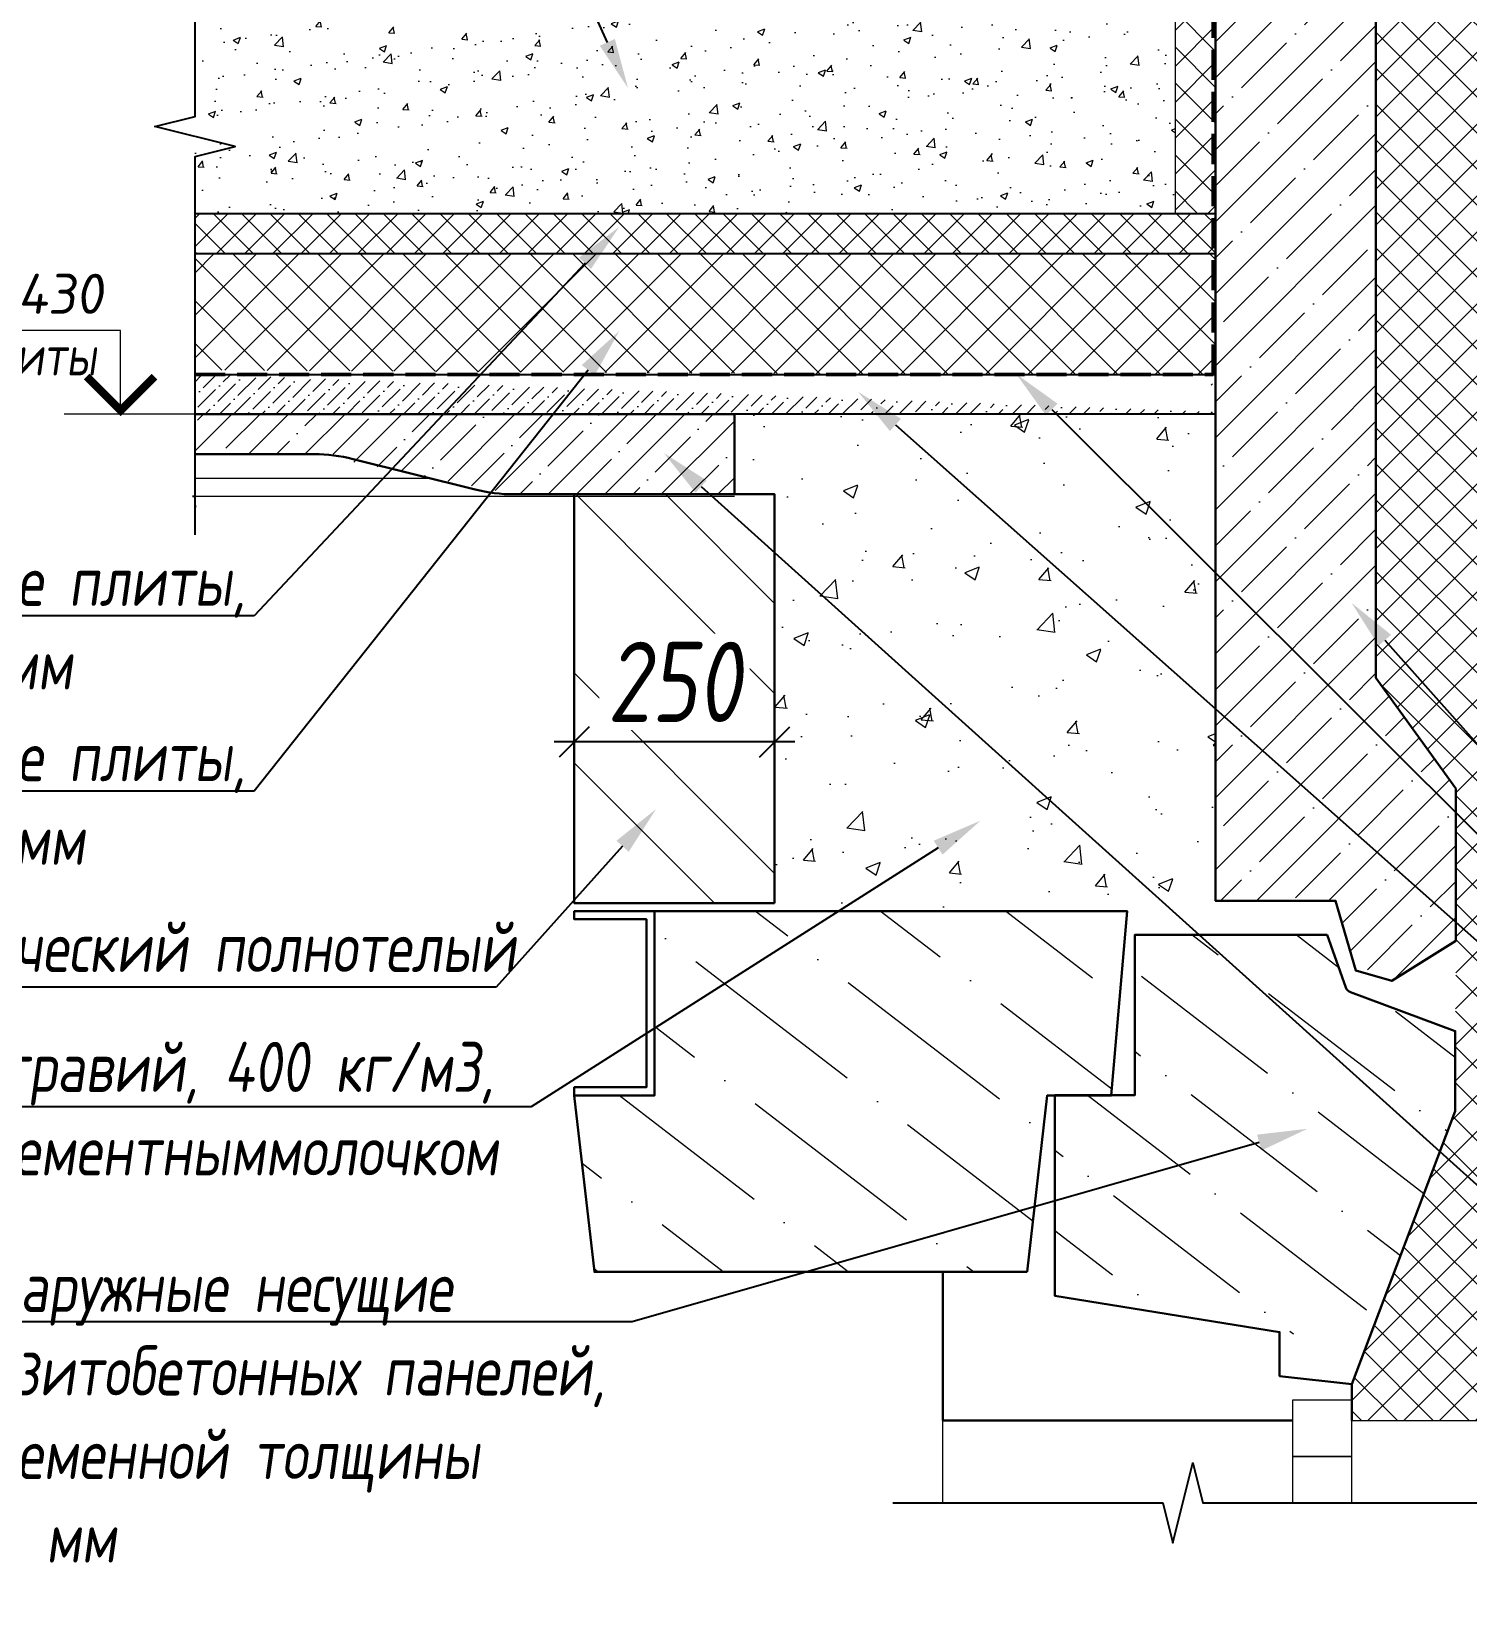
# Model space of a CAD drawing. Header units: millimetres. Extents: x 77165 to 11476408, y -193619 to 427745.
# Drawn here: x 391567 to 395151, y 377695 to 381610 of the extents above; entities that cross this region are included whole.
import ezdxf
from ezdxf import colors
from ezdxf.entities.mleader import LeaderData, LeaderLine
from ezdxf.enums import TextEntityAlignment as Align
from ezdxf.math import Vec2, Vec3

# ---------------------------------------------------------------- set-up
doc = ezdxf.new("R2010")
doc.units = ezdxf.units.MM
doc.linetypes.add('ГОСТ 2.303 4', pattern=[7, 5, -2, 0])
doc.layers.get('Defpoints').update_dxf_attribs({"color": 3})
doc.layers.add('АР_Кровельный аэратор', color=250, linetype='Continuous')
for name, color, linetype, lineweight in [('АР_Навесной фасад', 5, 'Continuous', 5), ('АР_Окна', 5, 'Continuous', 5), ('АР_Отметки', 250, 'Continuous', 15), ('АР_Перекрытие', 250, 'Continuous', 30), ('АР_Стены фасадные', 7, 'Continuous', 30), ('АР_Штриховка', 253, 'Continuous', 13), ('основной', 7, 'Continuous', 18), ('СПДС_СИМВОЛЫ', 7, 'Continuous', 25), ('Фасадная панель', 250, 'Continuous', 30), ('Штриховка', 253, 'Continuous', 13)]:
    doc.layers.add(name, color=color, linetype=linetype, lineweight=lineweight)
doc.styles.add('ROMAND', font='ROMAND', dxfattribs={"width": 0.85})
doc.styles.add('Архитект', font='isocpeur.ttf', dxfattribs={"width": 0.8, "oblique": 8})
doc.styles.add('Архитектурный', font='isocpeur.ttf', dxfattribs={"oblique": 8})
doc.styles.add('Архитектурный размер', font='isocpeur.ttf', dxfattribs={"width": 0.8, "oblique": 8})
doc.dimstyles.new('R_50', dxfattribs={"dimtxt": 200, "dimasz": 75, "dimexe": 50, "dimexo": 50, "dimgap": 50, "dimtad": 1, "dimdec": 0, "dimzin": 0, "dimdsep": 46, "dimtxsty": 'Архитектурный размер', "dimblk": 'OBLIQUE', "dimcen": 0, "dimdle": 50, "dimclrd": 256, "dimclre": 256, "dimclrt": 256, "dimadec": 0, "dimazin": 0, "dimtm": 1e-09, "dimtfac": 2, "dimtdec": 0, "dimtmove": 1, "dimatfit": 3, "dimfxl": 1, "dimtvp": 3, "dimtfill": 1, "dimtolj": 1, "dimtzin": 0, "dimarcsym": 0})

# ---------------------------------------------------------------- blocks, each defined once
blk = doc.blocks.new('BL034')
at = {"color": 0, "linetype": 'ByBlock', "lineweight": 9}
blk.add_lwpolyline([(0, 0), (0, 500), (1215.8, 500)], dxfattribs=at)
at = {"color": 0, "linetype": 'ByBlock', "lineweight": 70, "const_width": 50}
blk.add_lwpolyline([(-212.1, 212.1), (0, 0), (212.1, 212.1)], dxfattribs=at)
at = {"linetype": 'ByBlock', "lineweight": 9, "style": 'ROMAND', "width": 0.85, "flags": 4}
blk.add_attdef('NN,NNN', text='', height=250, dxfattribs=at).set_placement((650, 700), align=Align.MIDDLE)
blk = doc.blocks.new('_Oblique')
at = {"color": 0, "linetype": 'ByBlock', "lineweight": -2}
blk.add_line((-0.5, -0.5), (0.5, 0.5), dxfattribs=at)
blk = doc.blocks.new('*D1553')
at = {"layer": 'Defpoints', "color": 0, "transparency": 16777216}
for p in [(393422, 380454.7), (392922, 380449.6), (392922, 379836.8)]:
    blk.add_point(p, dxfattribs=at)
at = {"layer": 'АР_Кровельный аэратор', "lineweight": -2, "transparency": 16777216}
for p, q in [((392922, 380399.6), (392922, 379786.8)), ((393422, 380404.7), (393422, 379786.8)), ((393472, 379836.8), (392872, 379836.8))]:
    blk.add_line(p, q, dxfattribs=at)
at = {"layer": 'АР_Кровельный аэратор', "lineweight": -2, "transparency": 16777216, "xscale": 75, "yscale": 75, "zscale": 75, "rotation": 180}
blk.add_blockref('_Oblique', (392922, 379836.8), dxfattribs=at)
at = {"layer": 'АР_Кровельный аэратор', "lineweight": -2, "transparency": 16777216, "xscale": 75, "yscale": 75, "zscale": 75}
blk.add_blockref('_Oblique', (393422, 379836.8), dxfattribs=at)
at = {"layer": 'АР_Кровельный аэратор', "lineweight": 15, "transparency": 16777216, "insert": (393172, 379986.8), "char_height": 200, "attachment_point": 5, "style": 'Архитектурный размер', "bg_fill": 3, "box_fill_scale": 1.1, "bg_fill_color": 256, "bg_fill_true_color": 13158600, "bg_fill_transparency": 0}
blk.add_mtext('\\A1;250', dxfattribs=at)

msp = doc.modelspace()

# ---------------------------------------------------------------- hatches: boundary and pattern name
at = {"lineweight": 15, "transparency": 33554687}
h = msp.add_hatch(dxfattribs=at)
h.set_pattern_fill('ANSI32', color=256, scale=50, angle=-90, style=0)
h.set_pattern_definition([(315, (-234840.75, 900008.2), (336.7596, 336.7596), []), (315, (-234840.75, 899783.7), (336.7596, 336.7596), [])])
h.paths.add_polyline_path([(393422.04934, 380454.72106), (392922.04873, 380454.72106), (392922.04873, 379434.72106), (393422.04934, 379434.72106)])
at = {"layer": 'АР_Кровельный аэратор', "lineweight": 15}
h = msp.add_hatch(dxfattribs=at)
h.set_pattern_fill('НЕМЕТАЛЛИЧЕСКИЕ МАТЕРИАЛЫ', color=256, scale=29.981702, pattern_type=2)
h.set_pattern_definition([(45, (599808.845, 271578.89), (-53.000662, 53.000662), []), (135, (599808.845, 271578.89), (-53.000662, -53.000662), [])])
edge = h.paths.add_edge_path()
edge.add_line((391975.50755, 380954.53808), (394522.04812, 380954.53808))
edge.add_line((394522.04812, 380754.66007), (394522.04812, 380954.53808))
edge.add_line((393672.56656, 380754.66007), (394522.04812, 380754.66007))
edge.add_line((393666.17046, 380754.66007), (393672.56656, 380754.66007))
edge.add_line((391975.50755, 380764.65397), (393666.17046, 380754.66007))
edge.add_line((391975.50755, 380954.53808), (391975.50755, 380764.65397))
h.paths.add_polyline_path([(391975.50755, 381054.66007), (391975.50755, 380954.53808), (394522.04812, 380954.53808), (394522.04812, 381054.66007)])
at = {"layer": 'АР_Штриховка', "lineweight": 18}
h = msp.add_hatch(dxfattribs=at)
h.set_pattern_fill('ANSI35', color=256, scale=20, angle=180)
h.set_pattern_definition([(45, (-860987.75, -77287.93), (-89.802561, 89.802561), []), (45, (-860897.94, -77287.93), (-89.802561, 89.802561), [158.75, -31.75, 0, -31.75])])
h.paths.add_polyline_path([(394522.04812, 379440.72106), (394822.04873, 379440.72106), (394872.04873, 379266.72106), (394962.04873, 379240.72106), (395121.90445, 379340.64966), (395121.90445, 379720.72104), (394922.59676, 379996.83875), (394922.59676, 381793.70857), (395122.43818, 382073.58658), (395122.04873, 382953.31821), (394522.04812, 382953.31821)])
at = {"layer": 'АР_Штриховка'}
h = msp.add_hatch(dxfattribs=at)
h.set_pattern_fill('AR-CONC', color=256)
h.set_pattern_definition([(50, (-395303.05, 9352.55), (182.18467, -15.939086), [19.05, -209.55]), (355, (-395303.05, 9352.55), (-35.24342, 191.056845), [15.24, -167.640584]), (100.451445, (-395287.87, 9351.22), (146.941247, 175.117752), [16.19001, -178.090245]), (46.1842, (-395303.05, 9403.35), (271.07904, -42.04233), [28.575, -314.325]), (96.635558, (-395280.46, 9399.84), (237.404134, 247.426125), [24.28502, -267.13561]), (351.18415, (-395303.05, 9403.35), (237.40413, 247.426125), [22.85997, -251.45973]), (21, (-395277.65, 9390.65), (151.61439, -102.265198), [19.05, -209.55]), (326, (-395277.65, 9390.65), (61.80203, 184.187966), [15.24, -167.64]), (71.451445, (-395265.02, 9382.13), (213.41642, 81.92277), [16.19001, -178.089938]), (37.5, (-395303.05, 9352.55), (3.0886033, 84.555039), [0, -165.608, 0, -170.18, 0, -168.275]), (7.5, (-395303.05, 9352.55), (66.8196625, 100.180575), [0, -97.028, 0, -161.798, 0, -64.135]), (327.5, (-395359.694, 9352.55), (135.590595, -5.728744), [0, -63.5, 0, -198.12, 0, -262.89]), (317.5, (-395385.1, 9352.55), (148.129181, 25.426491), [0, -82.55, 0, -131.572, 0, -186.69])])
h.paths.add_polyline_path([(391975.50755, 381735.01268), (391975.50755, 381154.66007), (394422.10911, 381154.66007), (394422.10911, 381735.01268)])
h = msp.add_hatch(dxfattribs=at)
h.set_pattern_fill('AR-CONC', color=256, scale=2)
h.set_pattern_definition([(50, (-1178233.86, -364169.5), (364.36934, -31.87817), [38.1, -419.1]), (355, (-1178233.86, -364169.5), (-70.48684, 382.11369), [30.48, -335.28117]), (100.451445, (-1178203.5, -364172.16), (293.882494, 350.235504), [32.38002, -356.18049]), (46.1842, (-1178233.86, -364067.9), (542.15808, -84.08466), [57.15, -628.65]), (96.635558, (-1178188.7, -364074.9), (474.80827, 494.85225), [48.57005, -534.27122]), (351.18415, (-1178233.86, -364067.9), (474.80827, 494.85225), [45.71993, -502.91946]), (21, (-1178183.06, -364093.3), (303.22878, -204.530396), [38.1, -419.1]), (326, (-1178183.06, -364093.3), (123.60406, 368.37593), [30.48, -335.28]), (71.451445, (-1178157.8, -364110.35), (426.83284, 163.84554), [32.38002, -356.179875]), (37.5, (-1178233.86, -364169.5), (6.1772065, 169.110078), [0, -331.216, 0, -340.36, 0, -336.55]), (7.5, (-1178233.86, -364169.5), (133.639325, 200.36115), [0, -194.056, 0, -323.596, 0, -128.27]), (327.5, (-1178347.14, -364169.5), (271.18119, -11.457488), [0, -127, 0, -396.24, 0, -525.78]), (317.5, (-1178397.94, -364169.5), (296.258363, 50.852982), [0, -165.1, 0, -263.144, 0, -373.38])])
h.paths.add_polyline_path([(393322.04934, 380654.72106), (393322.04934, 380454.72106), (393422.04873, 380454.72106), (393422.04873, 379414.72106), (394522.04812, 379414.72106), (394522.04812, 380654.72106)])
at = {"layer": 'АР_Штриховка', "transparency": 33554559}
h = msp.add_hatch(dxfattribs=at)
h.set_pattern_fill('ANSI36', color=256, scale=60, angle=97.43388889)
h.set_pattern_definition([(142.433889, (-1210628.27, -350609.5), (-380.393185, 52.250984), [476.25, -95.25, 0, -95.25])])
edge = h.paths.add_edge_path()
edge.add_line((394262.04873, 378954.72106), (394102.04873, 378954.72106))
edge.add_line((394302.04873, 379414.72106), (394262.04873, 378954.72106))
edge.add_line((393122.04873, 379414.72106), (394302.04873, 379414.72106))
edge.add_line((393122.04873, 378954.72106), (393122.04873, 379414.72106))
edge.add_line((392922.04873, 378954.72106), (393122.04873, 378954.72106))
edge.add_line((392972.04873, 378514.72106), (392922.04873, 378954.72106))
edge.add_line((394052.04873, 378514.72106), (392972.04873, 378514.72106))
edge.add_line((394102.04873, 378954.72106), (394052.04873, 378514.72106))
h = msp.add_hatch(dxfattribs=at)
h.set_pattern_fill('ANSI36', color=256, scale=50, angle=97.43388889)
h.set_pattern_definition([(142.433889, (-1210628.27, -363809.5), (-316.994321, 43.542487), [396.875, -79.375, 0, -79.375])])
h.paths.add_polyline_path([(394320.74528, 378955.57284), (394121.397, 378955.57284), (394121.397, 378454.7067), (394898.25546, 378329.99958), (395120.74528, 378915.57284), (395120.74528, 379115.57284), (394850.74528, 379215.57284), (394800.74528, 379355.57284), (394320.74528, 379355.57284)])
at = {"layer": 'СПДС_СИМВОЛЫ', "linetype": 'Continuous', "ltscale": 2.5}
for points in [[(394522.04812, 380754.66007), (394522.04812, 380753.66068), (394523.04751, 380753.66068)], [(394522.04812, 380754.66007), (394523.04751, 380754.66007), (394523.04751, 380753.66068)]]:
    msp.add_hatch(color=3, dxfattribs=at).paths.add_polyline_path(points, flags=0)
at = {"layer": 'Штриховка', "ltscale": 100}
h = msp.add_hatch(dxfattribs=at)
h.set_pattern_fill('ANSI37', color=256, scale=19.987801, angle=180)
h.set_pattern_definition([(225, (384618.06, 379886.214), (44.8739, -44.8739), []), (315, (384618.06, 379886.214), (44.8739, 44.8739), [])])
h.paths.add_polyline_path([(395322.31619, 383053.25722), (395122.43818, 383053.25722), (395122.43818, 382073.58658), (394922.59676, 381793.70857), (394922.59676, 379996.83875), (395121.90445, 379720.72104), (395121.90445, 379340.64966), (395120.74528, 378915.57284), (394862.04873, 378234.7067), (394862.04873, 378144.06196), (395322.31619, 378144.06194)])
h.paths.add_polyline_path([(395122.97097, 383053.25722), (394422.10911, 383053.25722), (394422.10911, 382953.31821), (394522.04812, 382953.31821), (395122.43818, 382953.31821)])
h.paths.add_polyline_path([(394522.04812, 381154.66007), (394522.04812, 382953.31821), (394422.10911, 382953.31821), (394422.10911, 381154.66007)])
at = {"layer": 'Штриховка', "ltscale": 10}
h = msp.add_hatch(dxfattribs=at)
h.set_pattern_fill('НЕМЕТАЛЛИЧЕСКИЕ МАТЕРИАЛЫ', color=256, scale=19.987801, pattern_type=2)
h.set_pattern_definition([(45, (596516.04, 260542.745), (-35.333775, 35.333775), []), (135, (596516.04, 260542.745), (-35.333775, -35.333775), [])])
edge = h.paths.add_edge_path(flags=16)
edge.add_line((394522.04812, 381154.66007), (391975.50755, 381154.66007))
edge = h.paths.add_edge_path()
edge.add_line((392172.84622, 381054.66007), (394486.67831, 381054.66007))
edge.add_line((391975.50755, 381054.66007), (392172.84622, 381054.66007))
edge.add_line((391975.50755, 381054.66007), (394522.04812, 381054.66007))
edge.add_line((394486.67831, 381054.66007), (394522.04812, 381054.66007))
h.paths.add_polyline_path([(394522.04812, 381054.66007), (394522.04812, 381154.66007), (391975.50755, 381154.66007), (391975.50755, 381054.66007)])
h.paths.add_polyline_path([(393304.48127, 381054.66007), (394471.31104, 381054.66007), (392110.3339, 381054.66007)], flags=17)
edge = h.paths.add_edge_path()
edge.add_line((392320.54219, 381054.66007), (392110.3339, 381054.66007))
edge.add_line((392320.54219, 381054.66007), (392858.894, 381054.66007))
edge.add_line((392858.894, 381054.66007), (392466.7612, 381054.66007))
edge.add_line((392172.84622, 381054.66007), (392466.7612, 381054.66007))
edge.add_line((392172.84622, 381054.66007), (394486.67831, 381054.66007))
edge.add_line((394471.31104, 381054.66007), (394486.67831, 381054.66007))
edge.add_line((394471.31104, 381054.66007), (392110.3339, 381054.66007))
edge = h.paths.add_edge_path(flags=17)
edge.add_line((391975.50755, 381154.66007), (394522.04812, 381154.66007))
at = {"layer": 'Штриховка', "ltscale": 50}
h = msp.add_hatch(dxfattribs=at)
h.set_pattern_fill('БЕТОН И ИЗДЕЛИЯ ИЗ НЕГО', color=256, scale=9.993901, pattern_type=2)
h.set_pattern_definition([(45, (-627859.234, -597617.52), (13.2501655, 48.5839401), [62.4618791, -13.4917659, 0, -13.4917659])])
edge = h.paths.add_edge_path()
edge.add_line((393902.36528, 380754.66007), (391978.49773, 380754.66007))
edge.add_line((394079.87889, 380754.66007), (393902.36528, 380754.66007))
edge.add_line((394079.87889, 380754.66007), (394098.78229, 380734.67226))
edge.add_line((394098.78229, 380734.67226), (394182.1945, 380734.67226))
edge.add_line((394182.1945, 380734.67226), (394203.18169, 380754.66007))
edge.add_line((394506.42669, 380754.66007), (394203.18169, 380754.66007))
edge.add_line((394522.04812, 380660.01176), (394506.42669, 380754.66007))
edge.add_line((391975.50755, 380754.66007), (391975.50755, 380654.72106))
edge.add_line((391978.19884, 380654.72106), (394515.99099, 380654.72106))
edge.add_line((394522.04812, 380654.72106), (394522.04812, 380754.66007))
h.paths.add_polyline_path([(394098.78229, 380734.67226), (394182.1945, 380734.67226), (394203.18169, 380754.66007), (394182.1945, 380754.66007), (394102.2433, 380754.66007), (394079.87889, 380754.66007)], flags=17)
at = {"layer": 'Штриховка', "ltscale": 10}
h = msp.add_hatch(dxfattribs=at)
h.set_pattern_fill('ЖЕЛЕЗОБЕТОН', color=256, scale=19.987801, angle=300, pattern_type=2)
h.set_pattern_definition([(225, (231898.66, 478988.07), (70.66755, -70.66755), []), (225, (231827.99, 478988.07), (70.66755, -70.66755), [124.92376, -26.98353, 0, -26.98353])])
h.paths.add_polyline_path([(391975.50755, 380654.72106), (391975.50755, 380554.72106), (392272.80717, 380554.72106), (392771.29167, 380454.72106), (393322.04934, 380454.72106), (393322.04934, 380493.55487), (393322.04934, 380654.72106)])

# ---------------------------------------------------------------- linework, layer by layer
at = {"ltscale": 100}
for p, q in [((391975.50755, 380753.66068), (394523.04751, 380753.66068)), ((394522.04812, 380754.66007), (394522.04812, 380654.72106)), ((394522.04812, 380654.72106), (391975.50755, 380654.72106))]:
    msp.add_line(p, q, dxfattribs=at)
for points in [[(391975.50755, 380353.86089), (391975.50755, 381297.7475), (392075.44656, 381322.73225), (391875.56854, 381372.70175), (391975.50755, 381397.6865), (391975.50755, 381952.63218)], [(394522.04812, 381154.66007), (391975.50755, 381154.66007)], [(394522.04812, 381054.66007), (391975.50755, 381054.66007)], [(393716.99283, 377938.48099), (394390.53113, 377938.48099), (394415.51588, 377838.54198), (394465.48538, 378038.41999), (394490.47013, 377938.48099), (395451.1015, 377938.48099)]]:
    msp.add_lwpolyline(points, dxfattribs=at)
at = {"layer": 'АР_Навесной фасад', "ltscale": 50}
for p, q in [((391975.50755, 380494.72106), (392562.04942, 380494.72106)), ((393841.397, 377938.48099), (393841.397, 378514.72106))]:
    msp.add_line(p, q, dxfattribs=at)
at = {"layer": 'АР_Окна', "ltscale": 100}
msp.add_lwpolyline([(394862.04873, 378194.7067), (394714.04873, 378194.7067), (394714.04873, 378054.41723), (394862.04873, 378054.41723)], close=True, dxfattribs=at)
msp.add_lwpolyline([(394862.04712, 377938.48099), (394862.04873, 378054.41723), (394714.04873, 378054.41723), (394714.04712, 377938.48099)], dxfattribs=at)
at = {"layer": 'АР_Отметки'}
msp.add_line((392015.48315, 380654.72106), (391649.20621, 380654.72106), dxfattribs=at)
at = {"layer": 'АР_Перекрытие', "lineweight": 30, "ltscale": 100}
for p, q in [((391975.50755, 380654.72106), (393322.04934, 380654.72106)), ((393841.397, 378144.06196), (393841.397, 378514.72106)), ((394862.04873, 378234.7067), (394862.04873, 378144.06196)), ((394714.04873, 378144.06196), (393841.397, 378144.06196))]:
    msp.add_line(p, q, dxfattribs=at)
at = {"layer": 'АР_Перекрытие', "linetype": 'ByBlock', "lineweight": 30}
for p, q in [((392822.04873, 380454.72106), (393322.04934, 380454.72106)), ((393122.04873, 379414.72106), (394302.04873, 379414.72106))]:
    msp.add_line(p, q, dxfattribs=at)
at = {"layer": 'АР_Перекрытие', "lineweight": 30, "ltscale": 100}
msp.add_lwpolyline([(393322.04934, 380454.72106), (392771.29167, 380454.72106, -0.0613213552), (392674.27742, 380466.66406), (392369.82142, 380542.77806, 0.0613213552), (392272.80717, 380554.72106), (391975.50755, 380554.72106)], format="xyb", dxfattribs=at)
at = {"layer": 'АР_Перекрытие', "linetype": 'ByBlock', "lineweight": 30}
for points in [[(393422.04934, 379434.72106), (392922.04873, 379434.72106), (392922.04873, 380454.72106), (393422.04873, 380454.72106), (393422.04873, 379434.72106)], [(394052.04873, 378514.72106), (392972.04873, 378514.72106), (392922.04873, 378954.72106), (393122.04873, 378954.72106), (393122.04873, 379414.72106), (394302.04873, 379414.72106), (394262.04873, 378954.72106), (394102.04873, 378954.72106), (394052.04873, 378514.72106)]]:
    msp.add_lwpolyline(points, dxfattribs=at)
at = {"layer": 'АР_Перекрытие', "lineweight": 30, "ltscale": 100}
msp.add_lwpolyline([(392922.04873, 378954.72106), (393122.04873, 378954.72106), (393122.04873, 379414.72106), (392922.04873, 379414.72106), (392922.04873, 379394.72106), (393102.04873, 379394.72106), (393102.04873, 378975.40915), (392922.04873, 378975.40915), (392922.04873, 378954.72106)], dxfattribs=at)
at = {"layer": 'АР_Стены фасадные', "lineweight": 30, "ltscale": 100}
msp.add_lwpolyline([(393322.04934, 380454.72106), (393322.04934, 380654.72106), (393322.04934, 380654.72106)], dxfattribs=at)
msp.add_lwpolyline([(395120.74528, 378915.57284), (394862.04873, 378234.7067), (394682.04873, 378254.7067), (394682.04873, 378364.7067), (394121.397, 378454.7067), (394121.397, 378955.57284), (394320.74528, 378955.57284), (394320.74528, 379355.57284), (394800.74528, 379355.57284), (394847.60691, 379224.36028, 0.2218001328), (394859.49546, 379212.33203), (395120.74528, 379115.57284)], format="xyb", close=True, dxfattribs=at)
at = {"layer": 'основной', "ltscale": 100}
for p, q in [((394422.10911, 381154.66007), (394422.10911, 383053.25722)), ((394522.04812, 382953.31821), (394522.04812, 380449.59096)), ((394522.04812, 380486.32778), (394522.04812, 382953.31821)), ((394922.59676, 381793.70857), (394922.59676, 380449.59096)), ((393322.04934, 380449.59096), (391975.50755, 380449.59096)), ((394862.04873, 378144.06194), (395362.2918, 378144.06194))]:
    msp.add_line(p, q, dxfattribs=at)
at = {"layer": 'СПДС_СИМВОЛЫ', "color": 3, "linetype": 'Continuous', "ltscale": 2.5}
msp.add_line((394523.04751, 380753.66068), (394523.04751, 381574.15992), dxfattribs=at)
at = {"layer": 'СПДС_СИМВОЛЫ', "linetype": 'Continuous', "ltscale": 10}
for p, q in [((391975.50753, 380449.59096), (391969.51119, 380449.59096)), ((391975.50755, 380428.01669), (391975.50755, 380422.02035))]:
    msp.add_line(p, q, dxfattribs=at)
at = {"layer": 'СПДС_СИМВОЛЫ', "color": 3, "linetype": 'Continuous', "ltscale": 2.5, "const_width": 0.99939}
for points in [[(394522.54781, 381338.70388), (394522.54781, 381342.70144)], [(394522.54781, 381331.70815), (394522.54781, 381335.70571)], [(394522.54781, 381324.71242), (394522.54781, 381328.70998)], [(394522.54781, 381317.71669), (394522.54781, 381321.71425)], [(394522.54781, 381310.72095), (394522.54781, 381314.71851)], [(394522.54781, 381303.72522), (394522.54781, 381307.72278)], [(394522.54781, 381296.72949), (394522.54781, 381300.72705)], [(394522.54781, 381289.73376), (394522.54781, 381293.73132)], [(394522.54781, 381282.73803), (394522.54781, 381286.73559)], [(394522.54781, 381275.7423), (394522.54781, 381279.73986)], [(394522.54781, 381268.74657), (394522.54781, 381272.74413)], [(394522.54781, 381261.75084), (394522.54781, 381265.7484)], [(394522.54781, 381254.75511), (394522.54781, 381258.75267)], [(394522.54781, 381247.75938), (394522.54781, 381251.75694)], [(394522.54781, 381240.76365), (394522.54781, 381244.76121)], [(394522.54781, 381233.76792), (394522.54781, 381237.76548)], [(394522.54781, 381226.77219), (394522.54781, 381230.76975)], [(394522.54781, 381219.77646), (394522.54781, 381223.77402)], [(394522.54781, 381212.78073), (394522.54781, 381216.77829)], [(394522.54781, 381205.785), (394522.54781, 381209.78256)], [(394522.54781, 381198.78927), (394522.54781, 381202.78683)], [(394522.54781, 381191.79354), (394522.54781, 381195.7911)], [(394522.54781, 381184.79781), (394522.54781, 381188.79537)], [(394522.54781, 381177.80208), (394522.54781, 381181.79964)], [(394522.54781, 381170.80635), (394522.54781, 381174.80391)], [(394522.54781, 381170.05093), (394522.54781, 381174.04849)], [(394522.54781, 381163.81062), (394522.54781, 381167.80818)], [(394522.54781, 381163.0552), (394522.54781, 381167.05276)], [(394522.54781, 381156.81488), (394522.54781, 381160.81244)], [(394522.54781, 381156.05947), (394522.54781, 381160.05703)], [(394522.54781, 381100.84904), (394522.54781, 381104.8466)], [(394522.54781, 381100.09362), (394522.54781, 381104.09119)], [(394522.54781, 381093.85331), (394522.54781, 381097.85087)], [(394522.54781, 381093.09789), (394522.54781, 381097.09545)], [(394522.54781, 381086.85758), (394522.54781, 381090.85514)], [(394522.54781, 381086.10216), (394522.54781, 381090.09972)], [(394522.54781, 381079.86185), (394522.54781, 381083.85941)], [(394522.54781, 381079.10643), (394522.54781, 381083.10399)], [(394522.54781, 381072.86612), (394522.54781, 381076.86368)], [(394522.54781, 381072.1107), (394522.54781, 381076.10826)], [(394522.54781, 381065.87039), (394522.54781, 381069.86795)], [(394522.54781, 381065.11497), (394522.54781, 381069.11253)], [(394522.54781, 381058.87466), (394522.54781, 381062.87222)], [(394522.54781, 381058.11924), (394522.54781, 381062.1168)], [(394522.54781, 381051.87893), (394522.54781, 381055.87649)], [(394522.54781, 381051.12351), (394522.54781, 381055.12107)], [(394522.54781, 381044.8832), (394522.54781, 381048.88076)], [(394522.54781, 381044.12778), (394522.54781, 381048.12534)], [(394522.54781, 381037.88747), (394522.54781, 381041.88503)], [(394522.54781, 381037.13205), (394522.54781, 381041.12961)], [(394522.54781, 381030.89174), (394522.54781, 381034.8893)], [(394522.54781, 381030.13632), (394522.54781, 381034.13388)], [(394522.54781, 381023.89601), (394522.54781, 381027.89357)], [(394522.54781, 381023.14059), (394522.54781, 381027.13815)], [(394522.54781, 381016.90028), (394522.54781, 381020.89784)], [(394522.54781, 381016.14486), (394522.54781, 381020.14242)], [(394522.54781, 381009.90455), (394522.54781, 381013.90211)], [(394522.54781, 381009.14913), (394522.54781, 381013.14669)], [(394522.54781, 381002.90881), (394522.54781, 381006.90637)], [(394522.54781, 381002.1534), (394522.54781, 381006.15096)], [(394522.54781, 380995.91308), (394522.54781, 380999.91064)], [(394522.54781, 380995.15767), (394522.54781, 380999.15523)], [(394522.54781, 380988.91735), (394522.54781, 380992.91491)], [(394522.54781, 380988.16194), (394522.54781, 380992.1595)], [(394522.54781, 380981.92162), (394522.54781, 380985.91918)], [(394522.54781, 380981.16621), (394522.54781, 380985.16377)], [(394522.54781, 380974.92589), (394522.54781, 380978.92345)], [(394522.54781, 380974.17048), (394522.54781, 380978.16804)], [(394522.54781, 380967.93016), (394522.54781, 380971.92772)], [(394522.54781, 380967.17475), (394522.54781, 380971.17231)], [(394522.54781, 380960.93443), (394522.54781, 380964.93199)], [(394522.54781, 380960.17902), (394522.54781, 380964.17658)], [(394522.54781, 380953.9387), (394522.54781, 380957.93626)], [(394522.54781, 380953.18329), (394522.54781, 380957.18085)], [(394522.54781, 380946.94297), (394522.54781, 380950.94053)], [(394522.54781, 380946.18755), (394522.54781, 380950.18512)], [(394522.54781, 380939.94724), (394522.54781, 380943.9448)], [(394522.54781, 380932.95151), (394522.54781, 380936.94907)], [(394522.54781, 380925.95578), (394522.54781, 380929.95334)], [(394522.54781, 380918.96005), (394522.54781, 380922.95761)], [(394522.54781, 380911.96432), (394522.54781, 380915.96188)], [(394522.54781, 380904.96859), (394522.54781, 380908.96615)], [(394522.54781, 380897.97286), (394522.54781, 380901.97042)], [(394522.54781, 380890.97713), (394522.54781, 380894.97469)], [(394522.54781, 380883.9814), (394522.54781, 380887.97896)], [(394522.54781, 380876.98567), (394522.54781, 380880.98323)], [(394522.54781, 380869.98994), (394522.54781, 380873.9875)], [(394522.54781, 380862.99421), (394522.54781, 380866.99177)], [(394522.54781, 380855.99847), (394522.54781, 380859.99604)], [(394522.54781, 380849.00274), (394522.54781, 380853.0003)], [(394522.54781, 380842.00701), (394522.54781, 380846.00457)], [(394522.54781, 380835.01128), (394522.54781, 380839.00884)], [(394522.54781, 380828.01555), (394522.54781, 380832.01311)], [(394522.54781, 380821.01982), (394522.54781, 380825.01738)], [(394522.54781, 380814.02409), (394522.54781, 380818.02165)], [(394522.54781, 380807.02836), (394522.54781, 380811.02592)], [(394522.54781, 380800.03263), (394522.54781, 380804.03019)], [(394522.54781, 380793.0369), (394522.54781, 380797.03446)], [(394232.62501, 380754.16037), (394236.62257, 380754.16037)], [(394239.62074, 380754.16037), (394243.6183, 380754.16037)], [(394246.61647, 380754.16037), (394250.61403, 380754.16037)], [(394253.6122, 380754.16037), (394257.60976, 380754.16037)], [(394260.60793, 380754.16037), (394264.60549, 380754.16037)], [(394267.60366, 380754.16037), (394271.60122, 380754.16037)], [(394274.59939, 380754.16037), (394278.59695, 380754.16037)], [(394281.59512, 380754.16037), (394285.59268, 380754.16037)], [(394288.59085, 380754.16037), (394292.58841, 380754.16037)], [(394295.58658, 380754.16037), (394299.58414, 380754.16037)], [(394302.58231, 380754.16037), (394306.57988, 380754.16037)], [(394309.57805, 380754.16037), (394313.57561, 380754.16037)], [(394316.57378, 380754.16037), (394320.57134, 380754.16037)], [(394323.56951, 380754.16037), (394327.56707, 380754.16037)], [(394330.56524, 380754.16037), (394334.5628, 380754.16037)], [(394337.56097, 380754.16037), (394341.55853, 380754.16037)], [(394344.5567, 380754.16037), (394348.55426, 380754.16037)], [(394351.55243, 380754.16037), (394355.54999, 380754.16037)], [(394358.54816, 380754.16037), (394362.54572, 380754.16037)], [(394365.54389, 380754.16037), (394369.54145, 380754.16037)], [(394372.53962, 380754.16037), (394376.53718, 380754.16037)], [(394379.53535, 380754.16037), (394383.53291, 380754.16037)], [(394386.53108, 380754.16037), (394390.52864, 380754.16037)], [(394393.52681, 380754.16037), (394397.52437, 380754.16037)], [(394400.52254, 380754.16037), (394404.5201, 380754.16037)], [(394407.51827, 380754.16037), (394411.51583, 380754.16037)], [(394414.514, 380754.16037), (394418.51156, 380754.16037)], [(394421.50973, 380754.16037), (394425.50729, 380754.16037)], [(394428.50546, 380754.16037), (394432.50302, 380754.16037)], [(394435.50119, 380754.16037), (394439.49875, 380754.16037)], [(394442.49692, 380754.16037), (394446.49448, 380754.16037)], [(394449.49265, 380754.16037), (394453.49021, 380754.16037)], [(394456.48838, 380754.16037), (394460.48595, 380754.16037)], [(394463.48412, 380754.16037), (394467.48168, 380754.16037)], [(394470.47985, 380754.16037), (394474.47741, 380754.16037)], [(394477.47558, 380754.16037), (394481.47314, 380754.16037)], [(394484.47131, 380754.16037), (394488.46887, 380754.16037)], [(394491.46704, 380754.16037), (394495.4646, 380754.16037)], [(394498.46277, 380754.16037), (394502.46033, 380754.16037)], [(394505.4585, 380754.16037), (394509.45606, 380754.16037)], [(394512.45423, 380754.16037), (394516.45179, 380754.16037)], [(394519.44996, 380754.16037), (394522.04812, 380754.16037)], [(394522.54781, 380758.05825), (394522.54781, 380762.05581)], [(394522.54781, 380754.66007), (394522.54781, 380755.06008)]]:
    msp.add_lwpolyline(points, dxfattribs=at)
at = {"layer": 'Фасадная панель', "ltscale": 100}
msp.add_lwpolyline([(395121.90445, 379720.72104), (395121.90445, 379340.64966), (394962.04873, 379240.72106), (394872.04873, 379266.72106), (394822.04873, 379440.72106), (394522.04812, 379440.72106), (394522.04812, 382953.31821), (395122.04873, 382953.31821), (395122.43818, 382073.58658), (394922.59676, 381793.70857), (394922.59676, 379996.83875), (395121.90445, 379720.72104), (395122.01867, 379340.72105)], dxfattribs=at)
at = {"layer": 'Штриховка', "color": 6, "linetype": 'ГОСТ 2.303 4', "lineweight": 50, "ltscale": 15}
msp.add_lwpolyline([(391975.50755, 380753.66068), (394516.67145, 380753.66068), (394516.67145, 382953.31821)], dxfattribs=at)

# ---------------------------------------------------------------- block references
at = {"layer": 'АР_Отметки'}
ref = msp.add_blockref('BL034', (391789.67935, 380663.71557), dxfattribs=dict(at, xscale=-0.3997560261129808, yscale=0.3997560261129808, zscale=0.3997560261129808))
ref.add_attrib('NN,NNN', '+10,430', dxfattribs={"layer": '0', "color": 0, "linetype": 'ByBlock', "height": 99.939007, "style": 'Архитектурный', "oblique": 8, "flags": 4}).set_placement((391529.83793, 380943.54479), align=Align.MIDDLE)

# ---------------------------------------------------------------- texts
at = {"layer": 'АР_Отметки', "style": 'Архитект', "oblique": 8, "width": 0.8}
msp.add_text('Верх ж/б плиты ', height=99.9390065, dxfattribs=at).set_placement((390905.80726, 380851.25734), align=Align.TOP_LEFT)

# ---------------------------------------------------------------- leaders
at = {"layer": 'АР_Кровельный аэратор', "lineweight": 15}
ml = msp.add_multileader_mtext('Standard', dxfattribs=at)
ml.set_content('{\\C256;Штукатурка из ЦПР М150 мм, армированная сеткой ∅3 Вр1 50х50 - 20 мм.}', color=256, style='Архитект')
ml.set_leader_properties()
ml.build(insert=Vec2(0, 0))
ml.multileader.update_dxf_attribs({"text_left_attachment_type": 6, "text_right_attachment_type": 6, "dogleg_length": 50, "arrow_head_size": 125})
ctx = ml.context
ctx.base_point, ctx.char_height, ctx.arrow_head_size, ctx.landing_gap_size, ctx.plane_origin = Vec3(395718.44121, 381470.7799), 125, 125, 12.5, Vec3(387299.59224, 382764.71136)
ctx.left_attachment, ctx.right_attachment = 6, 6
notes = []
notes.append((ctx, [(1, (1, 1, 0), (395668.44121, 381470.7799), (1, 0), 50, [(1, [(394394.38148, 382113.04991)], 0, [])])]))
ctx.mtext.insert, ctx.mtext.width, ctx.mtext.defined_height, ctx.mtext.flow_direction = Vec3(395730.94121, 381620.7799), 2242.9531677, 221.17489, 5
ml = msp.add_multileader_mtext('Standard', dxfattribs=at)
ml.set_content('Пароизоляция - 1 слой', color=256, style='Архитект')
ml.set_leader_properties()
ml.build(insert=Vec2(0, 0))
ml.multileader.update_dxf_attribs({"text_left_attachment_type": 6, "text_right_attachment_type": 6, "dogleg_length": 50, "arrow_head_size": 125})
ctx = ml.context
ctx.base_point, ctx.char_height, ctx.arrow_head_size, ctx.landing_gap_size, ctx.plane_origin = Vec3(395625.05596, 379208.16433), 125, 125, 12.5, Vec3(385490.97452, 380638.99895)
ctx.left_attachment, ctx.right_attachment = 6, 6
notes.append((ctx, [(1, (1, 1, 0), (395575.05596, 379208.16433), (1, 0), 50, [(0, [(394025.04943, 380754.66007)], 0, [])])]))
ctx.mtext.insert, ctx.mtext.width, ctx.mtext.defined_height, ctx.mtext.flow_direction = Vec3(395637.55596, 379370.66433), 2327.1683786, 280.68797, 5
ml = msp.add_multileader_mtext('Standard', dxfattribs=at)
ml.set_content('Выравнивающая цементно-песчаная стяжка, 1800 кг/м3 -50мм', color=256, style='Архитект')
ml.set_leader_properties()
ml.build(insert=Vec2(0, 0))
ml.multileader.update_dxf_attribs({"text_left_attachment_type": 6, "text_right_attachment_type": 6, "dogleg_length": 50, "arrow_head_size": 125})
ctx = ml.context
ctx.base_point, ctx.char_height, ctx.arrow_head_size, ctx.landing_gap_size, ctx.plane_origin = Vec3(395597.63941, 379009.79555), 125, 125, 12.5, Vec3(385967.34525, 380201.11129)
ctx.left_attachment, ctx.right_attachment = 6, 6
notes.append((ctx, [(1, (1, 1, 0), (395547.63941, 379009.79555), (1, 0), 50, [(0, [(393629.95231, 380710.77146)], 0, [])])]))
ctx.mtext.insert, ctx.mtext.width, ctx.mtext.defined_height, ctx.mtext.flow_direction = Vec3(395610.13941, 379159.79555), 1875.7481572, 490.61296, 5
ml = msp.add_multileader_mtext('Standard', dxfattribs=at)
ml.set_content('Существующая сборная ж/б панель покрытия типа "двойное Т"', color=256, style='Архитект')
ml.set_leader_properties()
ml.build(insert=Vec2(0, 0))
ml.multileader.update_dxf_attribs({"text_left_attachment_type": 6, "text_right_attachment_type": 6, "dogleg_length": 50, "arrow_head_size": 125})
ctx = ml.context
ctx.base_point, ctx.char_height, ctx.arrow_head_size, ctx.landing_gap_size, ctx.plane_origin = Vec3(395620.21779, 378375.68292), 125, 125, 12.5, Vec3(386113.9037, 379787.66061)
ctx.left_attachment, ctx.right_attachment = 6, 6
notes.append((ctx, [(1, (1, 1, 0), (395570.21779, 378375.68292), (1, 0), 50, [(0, [(393145.42121, 380557.77429)], 0, [])])]))
ctx.mtext.insert, ctx.mtext.width, ctx.mtext.defined_height, ctx.mtext.flow_direction = Vec3(395632.71779, 378538.18292), 2407.1872277, 295.66505, 5
ml = msp.add_multileader_mtext('Standard', dxfattribs=at)
ml.set_content('Парапет ж/б', color=256, style='Архитект')
ml.set_leader_properties()
ml.build(insert=Vec2(0, 0))
ml.multileader.update_dxf_attribs({"text_left_attachment_type": 6, "text_right_attachment_type": 6, "dogleg_length": 50, "arrow_head_size": 125})
ctx = ml.context
ctx.base_point, ctx.char_height, ctx.arrow_head_size, ctx.landing_gap_size, ctx.plane_origin = Vec3(395584.42835, 379427.81259), 125, 125, 12.5, Vec3(390705.60319, 379422.26668)
ctx.left_attachment, ctx.right_attachment, ctx.text_align_type = 6, 6, 2
notes.append((ctx, [(1, (1, 1, 0), (395534.42835, 379427.81259), (1, 0), 50, [(0, [(394861.7008, 380183.99934)], 0, [])])]))
ctx.mtext.insert, ctx.mtext.width, ctx.mtext.defined_height, ctx.mtext.alignment, ctx.mtext.flow_direction = Vec3(396459.70692, 379590.31259), 1597.4568705, 295.66505, 3, 5
ml = msp.add_multileader_mtext('Standard', dxfattribs=at)
ml.set_content('Керамзитовый гравий, 400 кг/м3, \\Pпропитанный цементныммолочком ', color=256, style='Архитект')
ml.set_leader_properties()
ml.build(insert=Vec2(0, 0))
ml.multileader.update_dxf_attribs({"text_left_attachment_type": 6, "text_right_attachment_type": 6, "dogleg_length": 50, "arrow_head_size": 125})
ctx = ml.context
ctx.base_point, ctx.char_height, ctx.arrow_head_size, ctx.landing_gap_size, ctx.plane_origin = Vec3(390509.72918, 378926.24148), 125, 125, 12.5, Vec3(406007.71518, 371387.6764)
ctx.left_attachment, ctx.right_attachment = 6, 6
notes.append((ctx, [(1, (1, 1, 0), (392814.59425, 378926.24148), (-1, 0), 50, [(1, [(393935.34871, 379640.33038)], 0, [])])]))
ctx.mtext.insert, ctx.mtext.flow_direction = Vec3(390522.22918, 379088.74148), 5
ml = msp.add_multileader_mtext('Standard', dxfattribs=at)
ml.set_content('Кирпич керамический полнотелый', color=256, style='Архитект')
ml.set_leader_properties()
ml.build(insert=Vec2(0, 0))
ml.multileader.update_dxf_attribs({"text_left_attachment_type": 6, "text_right_attachment_type": 6, "dogleg_length": 50, "arrow_head_size": 125})
ctx = ml.context
ctx.base_point, ctx.char_height, ctx.arrow_head_size, ctx.landing_gap_size, ctx.plane_origin = Vec3(390524.08825, 379225.40441), 125, 125, 12.5, Vec3(386113.9037, 379000.4072)
ctx.left_attachment, ctx.right_attachment = 6, 6
notes.append((ctx, [(0, (1, 1, 0), (392726.65585, 379225.40441), (-1, 0), 50, [(0, [(393126.16634, 379669.56997)], 0, [])])]))
ctx.mtext.insert, ctx.mtext.width, ctx.mtext.defined_height, ctx.mtext.flow_direction = Vec3(390536.58825, 379387.90441), 2327.1683786, 280.68797, 5
ml = msp.add_multileader_mtext('Standard', dxfattribs=at)
ml.set_content('Существующие наружные несущие \\Pстены из керамзитобетонных панелей, \\P1400 кг/м3, переменной толщины  \\P- 400 мм ... 500 мм ', color=256, style='Архитект')
ml.set_leader_properties()
ml.build(insert=Vec2(0, 0))
ml.multileader.update_dxf_attribs({"text_left_attachment_type": 6, "text_right_attachment_type": 6, "dogleg_length": 50, "arrow_head_size": 125})
ctx = ml.context
ctx.base_point, ctx.char_height, ctx.arrow_head_size, ctx.landing_gap_size, ctx.plane_origin = Vec3(390517.19355, 378389.79948), 125, 125, 12.5, Vec3(406007.71518, 370867.36438)
ctx.left_attachment, ctx.right_attachment = 6, 6
notes.append((ctx, [(1, (1, 1, 0), (393066.51791, 378389.79948), (-1, 0), 50, [(1, [(394751.75272, 378871.83041)], 0, [])])]))
ctx.mtext.insert, ctx.mtext.flow_direction = Vec3(390529.69355, 378539.79948), 5
for ctx, leaders in notes:
    for number, flags, end, landing, length, lines in leaders:
        leader = LeaderData()
        leader.index, (leader.has_last_leader_line, leader.has_dogleg_vector, leader.attachment_direction) = number, flags
        leader.last_leader_point, leader.dogleg_vector, leader.dogleg_length = Vec3(end), Vec3(landing), length
        for number, points, colour, breaks in lines:
            line = LeaderLine()
            line.index, line.vertices, line.color, line.breaks = number, Vec3.list(points), colors.encode_raw_color(colour), breaks
            leader.lines.append(line)
        ctx.leaders.append(leader)

# ---------------------------------------------------------------- next in the draw order: dimensions: what is measured, and where the dimension line sits
dim = msp.add_linear_dim(base=(392922.04873, 379836.7548), p1=(393422.04873, 380454.72106), p2=(392922.04873, 380449.59096), text='250', dimstyle='R_50', override={"dimpost": '\\X'}, dxfattribs=at)
dim.commit()
dim.dimension.update_dxf_attribs({"geometry": '*D1553', "text_midpoint": (393172.04873, 379986.7548)})

# ---------------------------------------------------------------- next in the draw order: leaders
ml = msp.add_multileader_mtext('Standard', dxfattribs=at)
ml.set_content('Армированная цементно-песчаная \\Pстяжка М150 с сеткой %%C5Вр1 \\Pшаг 50х50, 1800 кг/м3 - 50мм', color=256, style='Архитект')
ml.set_leader_properties()
ml.build(insert=Vec2(0, 0))
ml.multileader.update_dxf_attribs({"text_left_attachment_type": 6, "text_right_attachment_type": 6, "dogleg_length": 50, "arrow_head_size": 125})
ctx = ml.context
ctx.base_point, ctx.char_height, ctx.arrow_head_size, ctx.landing_gap_size, ctx.plane_origin = Vec3(390498.25161, 382926.77263), 125, 125, 12.5, Vec3(406007.71518, 375985.4277)
ctx.left_attachment, ctx.right_attachment = 6, 6
notes = []
notes.append((ctx, [(1, (1, 1, 0), (392774.8733, 382926.77263), (-1, 0), 50, [(1, [(393548.52955, 381781.91688)], 0, [])])]))
ctx.mtext.insert, ctx.mtext.flow_direction = Vec3(390510.75161, 383076.77263), 5
ml = msp.add_multileader_mtext('Standard', dxfattribs=at)
ml.set_content('Керамзитовый гравий по уклону, \\P400 кг/м3, пропитанный \\Pцементныммолочком - 10÷410мм', color=256, style='Архитект')
ml.set_leader_properties()
ml.build(insert=Vec2(0, 0))
ml.multileader.update_dxf_attribs({"text_left_attachment_type": 6, "text_right_attachment_type": 6, "dogleg_length": 50, "arrow_head_size": 125})
ctx = ml.context
ctx.base_point, ctx.char_height, ctx.arrow_head_size, ctx.landing_gap_size, ctx.plane_origin = Vec3(390495.92158, 382321.55834), 125, 125, 12.5, Vec3(406007.71518, 373215.71789)
ctx.left_attachment, ctx.right_attachment = 6, 6
notes.append((ctx, [(1, (1, 1, 0), (392670.24594, 382321.55834), (-1, 0), 50, [(1, [(393056.02961, 381468.37186)], 0, [])])]))
ctx.mtext.insert, ctx.mtext.flow_direction = Vec3(390508.42158, 382471.55834), 5
ml = msp.add_multileader_mtext('Standard', dxfattribs=at)
ml.set_content('Минераловатные плиты, \\P190 кг/м3 - 50мм', color=256, style='Архитект')
ml.set_leader_properties()
ml.build(insert=Vec2(0, 0))
ml.multileader.update_dxf_attribs({"text_left_attachment_type": 6, "text_right_attachment_type": 6, "dogleg_length": 50, "arrow_head_size": 125})
ctx = ml.context
ctx.base_point, ctx.char_height, ctx.arrow_head_size, ctx.landing_gap_size, ctx.plane_origin = Vec3(390523.95144, 380151.21087), 125, 125, 12.5, Vec3(406007.71518, 373209.86594)
ctx.left_attachment, ctx.right_attachment = 6, 6
notes.append((ctx, [(1, (1, 1, 0), (392123.2758, 380151.21087), (-1, 0), 50, [(1, [(393034.4447, 381122.35092)], 0, [])])]))
ctx.mtext.insert, ctx.mtext.flow_direction = Vec3(390536.45144, 380301.21087), 5
ml = msp.add_multileader_mtext('Standard', dxfattribs=at)
ml.set_content('Минераловатные плиты, \\P115 кг/м3 - 150мм', color=256, style='Архитект')
ml.set_leader_properties()
ml.build(insert=Vec2(0, 0))
ml.multileader.update_dxf_attribs({"text_left_attachment_type": 6, "text_right_attachment_type": 6, "dogleg_length": 50, "arrow_head_size": 125})
ctx = ml.context
ctx.base_point, ctx.char_height, ctx.arrow_head_size, ctx.landing_gap_size, ctx.plane_origin = Vec3(390523.95144, 379713.85534), 125, 125, 12.5, Vec3(406007.71518, 372703.52229)
ctx.left_attachment, ctx.right_attachment = 6, 6
notes.append((ctx, [(1, (1, 1, 0), (392123.2758, 379713.85534), (-1, 0), 50, [(1, [(393034.4447, 380862.36815)], 0, [])])]))
ctx.mtext.insert, ctx.mtext.flow_direction = Vec3(390536.45144, 379863.85534), 5
for ctx, leaders in notes:
    for number, flags, end, landing, length, lines in leaders:
        leader = LeaderData()
        leader.index, (leader.has_last_leader_line, leader.has_dogleg_vector, leader.attachment_direction) = number, flags
        leader.last_leader_point, leader.dogleg_vector, leader.dogleg_length = Vec3(end), Vec3(landing), length
        for number, points, colour, breaks in lines:
            line = LeaderLine()
            line.index, line.vertices, line.color, line.breaks = number, Vec3.list(points), colors.encode_raw_color(colour), breaks
            leader.lines.append(line)
        ctx.leaders.append(leader)

doc.saveas('drawing.dxf')
